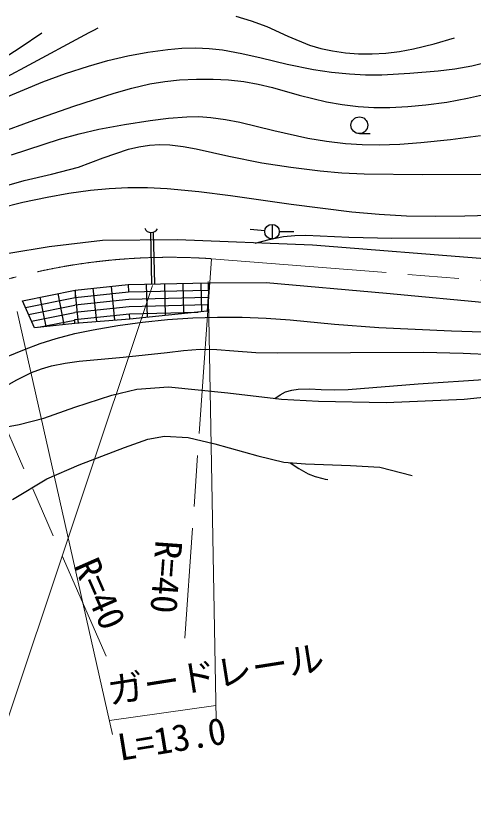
# Model space of a CAD drawing. Units: millimetres, scale not verified. Extents: x 40000 to 680000, y 20000 to 380000.
# Drawn here: x 171772 to 203148, y 288441 to 343276 of the extents above; entities that cross this region are included whole.
import ezdxf
from ezdxf.enums import TextEntityAlignment as Align

# ---------------------------------------------------------------- set-up
doc = ezdxf.new("R2010")
doc.units = ezdxf.units.MM
doc.header["$LTSCALE"] = 1000
doc.linetypes.add('CHAIN', pattern=[18.5, 12, -1.5, 3.5, -1.5])
for name, color, linetype, lineweight in [('M-BGD', 7, 'Continuous', 25), ('M-BMK', 2, 'CHAIN', 13), ('M-BMK-HTXT', 7, 'Continuous', 13)]:
    doc.layers.add(name, color=color, linetype=linetype, lineweight=lineweight)
doc.styles.add('ＭＳ ゴシック', font='')
doc.styles.get('ＭＳ ゴシック').set_extended_font_data('MS Gothic')

msp = doc.modelspace()

# ---------------------------------------------------------------- linework, layer by layer
at = {"layer": 'M-BGD'}
for p, q in [((186821, 343276), (187890, 342949)), ((187890, 342949), (188946, 342562)), ((176784, 342138), (177092, 342303)), ((177092, 342303), (177400, 342467)), ((188946, 342562), (190399, 341898)), ((172055, 341128), (173531, 342134)), ((172386, 339776), (176784, 342138)), ((190399, 341898), (191875, 341290)), ((200409, 341381), (201813, 341788)), ((170548, 340165), (172055, 341128)), ((182177, 340993), (183133, 341077)), ((183133, 341077), (184088, 341101)), ((184088, 341101), (185000, 341055)), ((191875, 341290), (192662, 341059)), ((198993, 341028), (200409, 341381)), ((178073, 340226), (179437, 340543)), ((179437, 340543), (180796, 340797)), ((180796, 340797), (182177, 340993)), ((185000, 341055), (185909, 340950)), ((185909, 340950), (187235, 340713)), ((187235, 340713), (188558, 340417)), ((192662, 341059), (193466, 340887)), ((193466, 340887), (194351, 340761)), ((194351, 340761), (195242, 340695)), ((195242, 340695), (196172, 340686)), ((196172, 340686), (197101, 340738)), ((197101, 340738), (198052, 340853)), ((198052, 340853), (198993, 341028)), ((176735, 339854), (178073, 340226)), ((188558, 340417), (190351, 339991)), ((190351, 339991), (192151, 339626)), ((202990, 339864), (203919, 340089)), ((167970, 337457), (172386, 339776)), ((175166, 339340), (176735, 339854)), ((192151, 339626), (193376, 339439)), ((193376, 339439), (194616, 339311)), ((198757, 339366), (200687, 339534)), ((200687, 339534), (201841, 339669)), ((201841, 339669), (202990, 339864)), ((173618, 338770), (175166, 339340)), ((181957, 338794), (182981, 338902)), ((182981, 338902), (184130, 338959)), ((184130, 338959), (185282, 338955)), ((185282, 338955), (186333, 338900)), ((186333, 338900), (187386, 338785)), ((194616, 339311), (195720, 339255)), ((195720, 339255), (196837, 339260)), ((196837, 339260), (198757, 339366)), ((170834, 337604), (173618, 338770)), ((178492, 337999), (179705, 338341)), ((179705, 338341), (180942, 338626)), ((180942, 338626), (181957, 338794)), ((187386, 338785), (188369, 338611)), ((188369, 338611), (189339, 338378)), ((189339, 338378), (191176, 337863)), ((175729, 337102), (178492, 337999)), ((191176, 337863), (193041, 337402)), ((202709, 337649), (204135, 337970)), ((193041, 337402), (194115, 337217)), ((199849, 337188), (201279, 337388)), ((201279, 337388), (202709, 337649)), ((173001, 336154), (175729, 337102)), ((194115, 337217), (195208, 337090)), ((195208, 337090), (196294, 337022)), ((196294, 337022), (197383, 337014)), ((197383, 337014), (198612, 337071)), ((198612, 337071), (199849, 337188)), ((169366, 334809), (173001, 336154)), ((180963, 336120), (182211, 336280)), ((182211, 336280), (183470, 336380)), ((183470, 336380), (184296, 336389)), ((184296, 336389), (185128, 336337)), ((185128, 336337), (186121, 336200)), ((186121, 336200), (187110, 336002)), ((177451, 335538), (179198, 335858)), ((179198, 335858), (180963, 336120)), ((187110, 336002), (189434, 335434)), ((174745, 334841), (176091, 335219)), ((176091, 335219), (177451, 335538)), ((189434, 335434), (191766, 334925)), ((195295, 335222), (196041, 335222)), ((201543, 334831), (203587, 335106)), ((171456, 333768), (174745, 334841)), ((191766, 334925), (193046, 334712)), ((193046, 334712), (194342, 334557)), ((194342, 334557), (195493, 334477)), ((196649, 334457), (198068, 334506)), ((198068, 334506), (199497, 334616)), ((199497, 334616), (201543, 334831)), ((177749, 333576), (179470, 334166)), ((179470, 334166), (180189, 334330)), ((180189, 334330), (180921, 334435)), ((180921, 334435), (181621, 334474)), ((181621, 334474), (182321, 334452)), ((182321, 334452), (183225, 334347)), ((183225, 334347), (184120, 334182)), ((184120, 334182), (186363, 333673)), ((195493, 334477), (196649, 334457)), ((176050, 332930), (177749, 333576)), ((186363, 333673), (188614, 333224)), ((174198, 332439), (176050, 332930)), ((188614, 333224), (190597, 332920)), ((190597, 332920), (192600, 332674)), ((172337, 332008), (174198, 332439)), ((192600, 332674), (194102, 332546)), ((194102, 332546), (195615, 332477)), ((195615, 332477), (199611, 332433)), ((199611, 332433), (203617, 332450)), ((169807, 331309), (172337, 332008)), ((175385, 331150), (176882, 331357)), ((176882, 331357), (178156, 331477)), ((178156, 331477), (179442, 331537)), ((179442, 331537), (180781, 331528)), ((180781, 331528), (182130, 331459)), ((182130, 331459), (184293, 331258)), ((184293, 331258), (186458, 330996)), ((172244, 330526), (173897, 330884)), ((173897, 330884), (175385, 331150)), ((186458, 330996), (190613, 330400)), ((170606, 330110), (172244, 330526)), ((190613, 330400), (194774, 329863)), ((194774, 329863), (196647, 329700)), ((196647, 329700), (198534, 329596)), ((198534, 329596), (200521, 329566)), ((200521, 329566), (202520, 329595)), ((202520, 329595), (204254, 329643)), ((189310, 329010), (189310, 328015)), ((181179, 328465), (181249, 324930)), ((188813, 328564), (187818, 328667)), ((189810, 328513), (190810, 328513)), ((174042, 327503), (177700, 327927)), ((177700, 327927), (182843, 327980)), ((180979, 328461), (181049, 324926)), ((182843, 327980), (192081, 327609)), ((188153, 327734), (189124, 327987)), ((189124, 327987), (190103, 328180)), ((190103, 328180), (190865, 328253)), ((190865, 328253), (191633, 328266)), ((191633, 328266), (194580, 328134)), ((194580, 328134), (197515, 328063)), ((197515, 328063), (202159, 328089)), ((202159, 328089), (206803, 328055)), ((171289, 327039), (174042, 327503)), ((192081, 327609), (204169, 326655)), ((175822, 324510), (179464, 324885)), ((177301, 322351), (177065, 324638)), ((178547, 322448), (178309, 324766)), ((179464, 324885), (185008, 325019)), ((179464, 324885), (185008, 325019)), ((179464, 324885), (179487, 324388)), ((180769, 322649), (180714, 324915)), ((182016, 322775), (181964, 324945)), ((183263, 322901), (183213, 324975)), ((184511, 323027), (184463, 325006)), ((185008, 325019), (184875, 323064)), ((185008, 325019), (188914, 325023)), ((188914, 325023), (197146, 324308)), ((172206, 323787), (175822, 324510)), ((172206, 323787), (175822, 324510)), ((175082, 322157), (174658, 324277)), ((175822, 324510), (175816, 324023)), ((175816, 324007), (179487, 324385)), ((176054, 322254), (175822, 324510)), ((179487, 324385), (184974, 324518)), ((197146, 324308), (210924, 323010)), ((173036, 321939), (172206, 323787)), ((172416, 323319), (175816, 323999)), ((173834, 322024), (173432, 324032)), ((175810, 323503), (179510, 323884)), ((179510, 323886), (184940, 324017)), ((172627, 322851), (175810, 323488)), ((175804, 323000), (179532, 323384)), ((179532, 323386), (184906, 323516)), ((179555, 322886), (184241, 323000)), ((184875, 323064), (179571, 322528)), ((172837, 322383), (175804, 322977)), ((173311, 321968), (175798, 322465)), ((179571, 322528), (175795, 322233)), ((175795, 322233), (175798, 322501)), ((175798, 322497), (179555, 322884)), ((179571, 322528), (179555, 322892)), ((180442, 322318), (182151, 322491)), ((182151, 322491), (183878, 322605)), ((183878, 322605), (185577, 322664)), ((185577, 322664), (187274, 322662)), ((187274, 322662), (188910, 322595)), ((188910, 322595), (190543, 322467)), ((190543, 322467), (193585, 322175)), ((175795, 322233), (173036, 321939)), ((177064, 321797), (178749, 322087)), ((178749, 322087), (180442, 322318)), ((193585, 322175), (196635, 321942)), ((196635, 321942), (201616, 321725)), ((174534, 321208), (175791, 321532)), ((175791, 321532), (177064, 321797)), ((201616, 321725), (206612, 321565)), ((172364, 320440), (173435, 320851)), ((173435, 320851), (174534, 321208)), ((169324, 319224), (172364, 320440)), ((179114, 319914), (182131, 320238)), ((182131, 320238), (183257, 320386)), ((183257, 320386), (184395, 320475)), ((184395, 320475), (185541, 320443)), ((185541, 320443), (186699, 320351)), ((186699, 320351), (188198, 320251)), ((188198, 320251), (189706, 320211)), ((189706, 320211), (194691, 320242)), ((194691, 320242), (199686, 320252)), ((199686, 320252), (202402, 320195)), ((176091, 319650), (179114, 319914)), ((202402, 320195), (205128, 320077)), ((173515, 319126), (174212, 319331)), ((174212, 319331), (175141, 319519)), ((175141, 319519), (176091, 319650)), ((171819, 318362), (172838, 318864)), ((172838, 318864), (173515, 319126)), ((170827, 317806), (171819, 318362)), ((194528, 317702), (199333, 318085)), ((199333, 318085), (204146, 318409)), ((178342, 317321), (180057, 317734)), ((180057, 317734), (182216, 317892)), ((182216, 317892), (186277, 317480)), ((189858, 317344), (190244, 317543)), ((190244, 317543), (190664, 317666)), ((190664, 317666), (191097, 317731)), ((191097, 317731), (191883, 317748)), ((191883, 317748), (192683, 317704)), ((192683, 317704), (193608, 317673)), ((193608, 317673), (194528, 317702)), ((175802, 316495), (178342, 317321)), ((186277, 317480), (189960, 317035)), ((189502, 317090), (189858, 317344)), ((189960, 317035), (192500, 316908)), ((197136, 316813), (202483, 317052)), ((202483, 317052), (205373, 317337)), ((173675, 315733), (175802, 316495)), ((192500, 316908), (197136, 316813)), ((170023, 314940), (171992, 315321)), ((171992, 315321), (173675, 315733)), ((179196, 313737), (180804, 314299)), ((180804, 314299), (181953, 314503)), ((181953, 314503), (183561, 314427)), ((183561, 314427), (185400, 313993)), ((176097, 312541), (179196, 313737)), ((185400, 313993), (188336, 313176)), ((188336, 313176), (190123, 312742)), ((190123, 312742), (191595, 312614)), ((190549, 312690), (191153, 312288)), ((191595, 312614), (194685, 312512)), ((173876, 311597), (176097, 312541)), ((191153, 312288), (191791, 311937)), ((194685, 312512), (196702, 312384)), ((196702, 312384), (198923, 311822)), ((171527, 310167), (173876, 311597)), ((191791, 311937), (192273, 311749)), ((192273, 311749), (192784, 311615)), ((192784, 311615), (192951, 311579)), ((192951, 311579), (193127, 311542))]:
    msp.add_line(p, q, dxfattribs=at)
for centre, radius in [((195295, 335796), 574), ((189310, 328513), 498)]:
    msp.add_circle(centre, radius, dxfattribs=at)
msp.add_arc((181038, 328935), 484, 203.5789, 333.2824, dxfattribs=at)
at = {"layer": 'M-BMK'}
for p, q in [((185159, 326661), (183332, 300692)), ((185159, 326661), (210794, 324615)), ((167498, 323266), (177938, 299458))]:
    msp.add_line(p, q, dxfattribs=at)
msp.add_arc((182305, 284780), 41978, 86.1023, 110.2906, dxfattribs=at)
at = {"layer": 'M-BMK-HTXT'}
for p, q in [((181122, 324834), (168953, 288441)), ((184929, 325097), (185489, 295085)), ((171857, 323046), (178380, 294083)), ((178166, 295037), (185471, 296067))]:
    msp.add_line(p, q, dxfattribs=at)

# ---------------------------------------------------------------- texts
at = {"layer": 'M-BGD', "style": 'ＭＳ ゴシック'}
for rotation, p in [(265.9, (180790, 307462)), (293.7, (175179, 305429))]:
    msp.add_text('R=40', height=1833, rotation=rotation, dxfattribs=at).set_placement(p, align=Align.BOTTOM_LEFT)
at = {"layer": 'M-BMK-HTXT', "style": 'ＭＳ ゴシック'}
for s, rotation, p in [('ガードレール', 9, (178273, 295608)), ('L=13.0', 9.2, (178989, 291742))]:
    msp.add_text(s, height=1833, rotation=rotation, dxfattribs=at).set_placement(p, align=Align.BOTTOM_LEFT)

doc.saveas('drawing.dxf')
